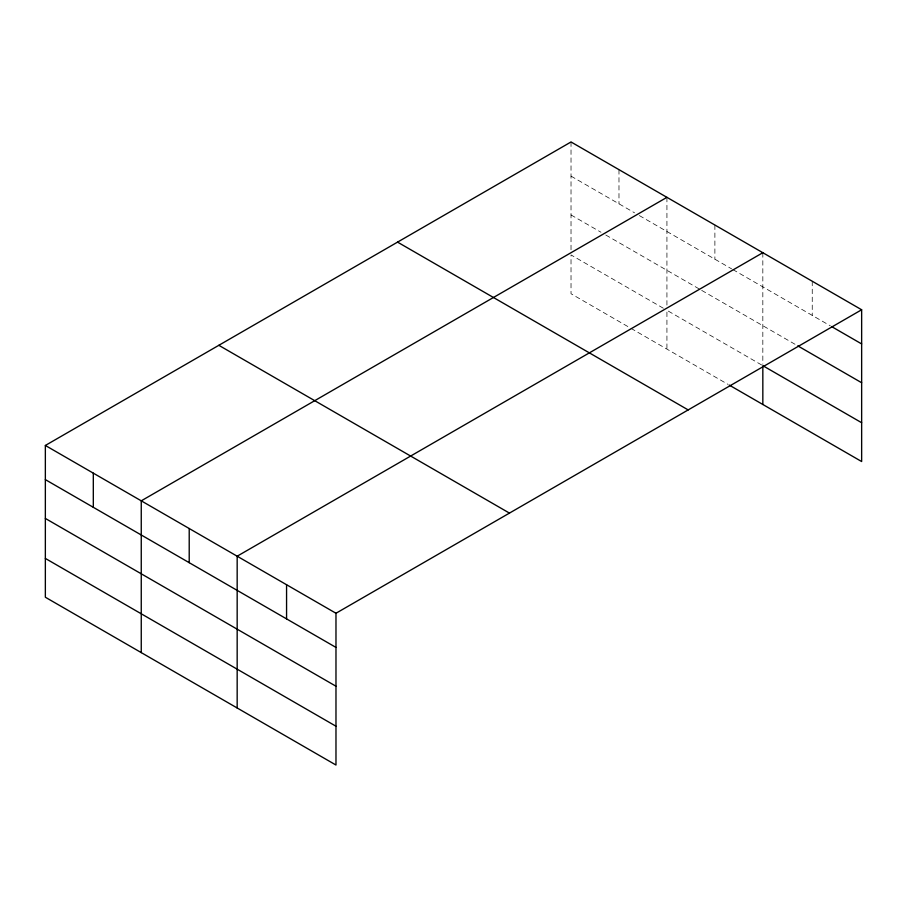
<?xml version="1.0" encoding="UTF-8"?>
<svg xmlns="http://www.w3.org/2000/svg" width="907" height="907" viewBox="0 0 907 907"><rect width="100%" height="100%" fill="white"/><g stroke="black" fill="none" stroke-linecap="round" stroke-linejoin="round"><path stroke-width="0.68" stroke-dasharray="4.54 3.4" d="M571.025 176.128L634.56 212.816M639.356 215.583L731.666 268.88M732.867 269.572L830.324 325.828M571.025 214.948L600.99 232.249M605.785 235.015L700.499 289.696M701.701 290.387L795.371 344.467M663.334 308.221L571.025 254.935L571.025 293.743L629.764 327.654M761.642 364.977L666.928 310.307L666.928 349.116M630.966 328.345L728.072 384.409M812.241 281.238L812.241 315.398M762.832 252.713L762.832 364.297M714.886 225.027L714.886 259.187M666.928 197.341L666.928 306.169M618.982 169.654L618.982 203.814M571.025 141.968L571.025 250.797"/><path stroke-width="1.36" d="M45.35 445.462L335.975 613.257L335.975 765.032L45.35 597.237L45.35 445.462L571.025 141.968L861.65 309.763L861.65 461.538L729.273 385.101M666.928 197.341L141.254 500.834L141.254 652.609M762.832 252.713L237.169 556.206L237.169 707.982M335.975 613.257L861.65 309.763M831.526 326.531L861.65 343.923M797.786 345.862L861.65 382.731M861.65 422.719L762.832 365.68L762.832 404.488M397.549 242.124L688.175 409.919M218.825 345.306L509.451 513.101M45.35 479.622L335.975 647.417M45.35 518.441L335.975 686.225M45.35 558.429L335.975 726.224M286.567 584.732L286.567 618.891M189.212 528.52L189.212 562.68M93.308 473.148L93.308 507.308"/></g></svg>
